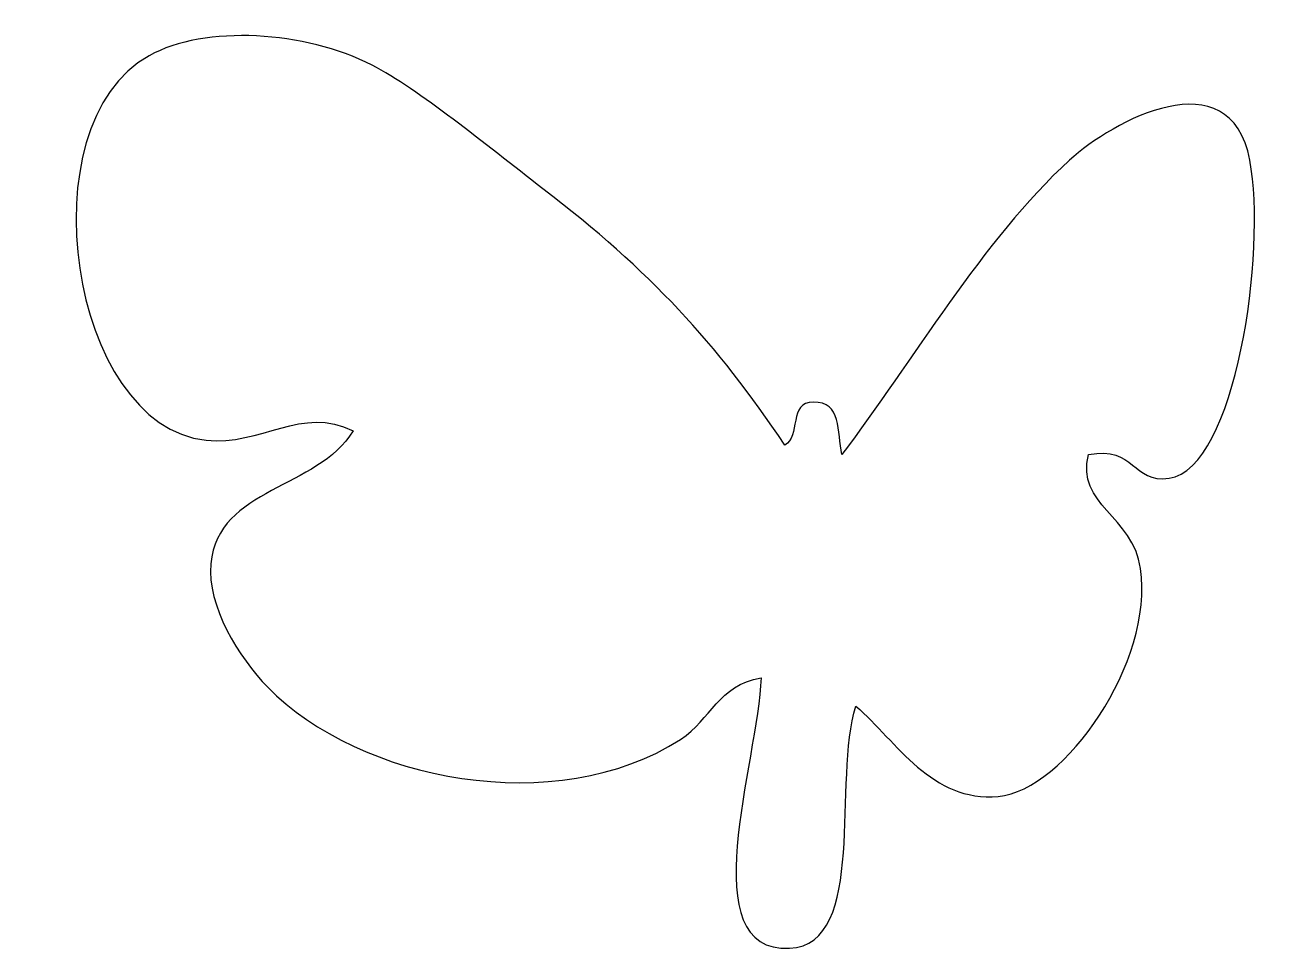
# Model space of a CAD drawing. Header units: centimetres. Extents: x -11.3 to 10.6, y -8.1 to 8.2.
import ezdxf

# ---------------------------------------------------------------- set-up
doc = ezdxf.new("R2010")
doc.units = ezdxf.units.CM
doc.header["$MEASUREMENT"] = 0
doc.layers.add('Camada 1', color=7, linetype='Continuous')

msp = doc.modelspace()

# ---------------------------------------------------------------- linework, layer by layer
at = {"layer": 'Camada 1'}
msp.add_open_spline([(2.10935, 0.82799), (2.39089, 0.96499), (2.17113, 1.60375), (2.61243, 1.58168), (2.61243, 1.58168), (3.10887, 1.60375), (3.03783, 1.05743), (3.11371, 0.66029), (3.11371, 0.66029), (4.36474, 2.29436), (5.59241, 4.43899), (7.13334, 5.85152), (7.13334, 5.85152), (7.89103, 6.54655), (9.96859, 7.67114), (10.31546, 5.85152), (10.31546, 5.85152), (10.62169, 4.2415), (10.06569, 0.4092), (8.89277, 0.24196), (8.89277, 0.24196), (8.23438, 0.14795), (8.30323, 0.81584), (7.46831, 0.66029), (7.46831, 0.66029), (7.24238, -0.23022), (8.25468, -0.41955), (8.38882, -1.3493), (8.38882, -1.3493), (8.628, -2.99969), (7.05087, -5.26349), (5.8775, -5.36808), (5.8775, -5.36808), (4.70061, -5.47352), (4.09251, -4.41534), (3.36528, -3.77725), (3.36528, -3.77725), (2.94692, -5.05434), (3.58414, -7.97738), (2.19323, -8.0471), (2.19323, -8.0471), (0.45987, -8.13314), (1.63279, -4.75338), (1.6915, -3.27507), (1.6915, -3.27507), (0.92365, -3.41321), (0.81996, -4.00585), (0.26791, -4.36327), (0.26791, -4.36327), (-1.91556, -5.7745), (-5.40346, -5.0967), (-7.01655, -3.44231), (-7.01655, -3.44231), (-7.52489, -2.92071), (-8.09438, -2.00507), (-8.02112, -1.26548), (-8.02112, -1.26548), (-7.8883, 0.08659), (-6.13509, 0.03982), (-5.50914, 1.07883), (-5.50914, 1.07883), (-6.40846, 1.53468), (-7.139, 0.80811), (-8.10476, 0.91201), (-8.10476, 0.91201), (-10.5177, 1.16999), (-11.30233, 6.48322), (-9.11023, 7.69369), (-9.11023, 7.69369), (-8.12376, 8.23778), (-6.35023, 8.13652), (-5.17487, 7.52621), (-5.17487, 7.52621), (-4.33027, 7.08737), (-3.2114, 6.15427), (-2.15981, 5.34848), (-2.15981, 5.34848), (-0.25613, 3.89226), (0.90113, 2.62289), (2.10935, 0.82799)], degree=3, knots=[0, 0, 0, 0, 0.04761905, 0.04761905, 0.04761905, 0.04761905, 0.0952381, 0.0952381, 0.0952381, 0.0952381, 0.14285714, 0.14285714, 0.14285714, 0.14285714, 0.19047619, 0.19047619, 0.19047619, 0.19047619, 0.23809524, 0.23809524, 0.23809524, 0.23809524, 0.28571429, 0.28571429, 0.28571429, 0.28571429, 0.33333333, 0.33333333, 0.33333333, 0.33333333, 0.38095238, 0.38095238, 0.38095238, 0.38095238, 0.42857143, 0.42857143, 0.42857143, 0.42857143, 0.47619048, 0.47619048, 0.47619048, 0.47619048, 0.52380952, 0.52380952, 0.52380952, 0.52380952, 0.57142857, 0.57142857, 0.57142857, 0.57142857, 0.61904762, 0.61904762, 0.61904762, 0.61904762, 0.66666667, 0.66666667, 0.66666667, 0.66666667, 0.71428571, 0.71428571, 0.71428571, 0.71428571, 0.76190476, 0.76190476, 0.76190476, 0.76190476, 0.80952381, 0.80952381, 0.80952381, 0.80952381, 0.85714286, 0.85714286, 0.85714286, 0.85714286, 0.9047619, 0.9047619, 0.9047619, 0.9047619, 1, 1, 1, 1], dxfattribs=at)

doc.saveas('drawing.dxf')
